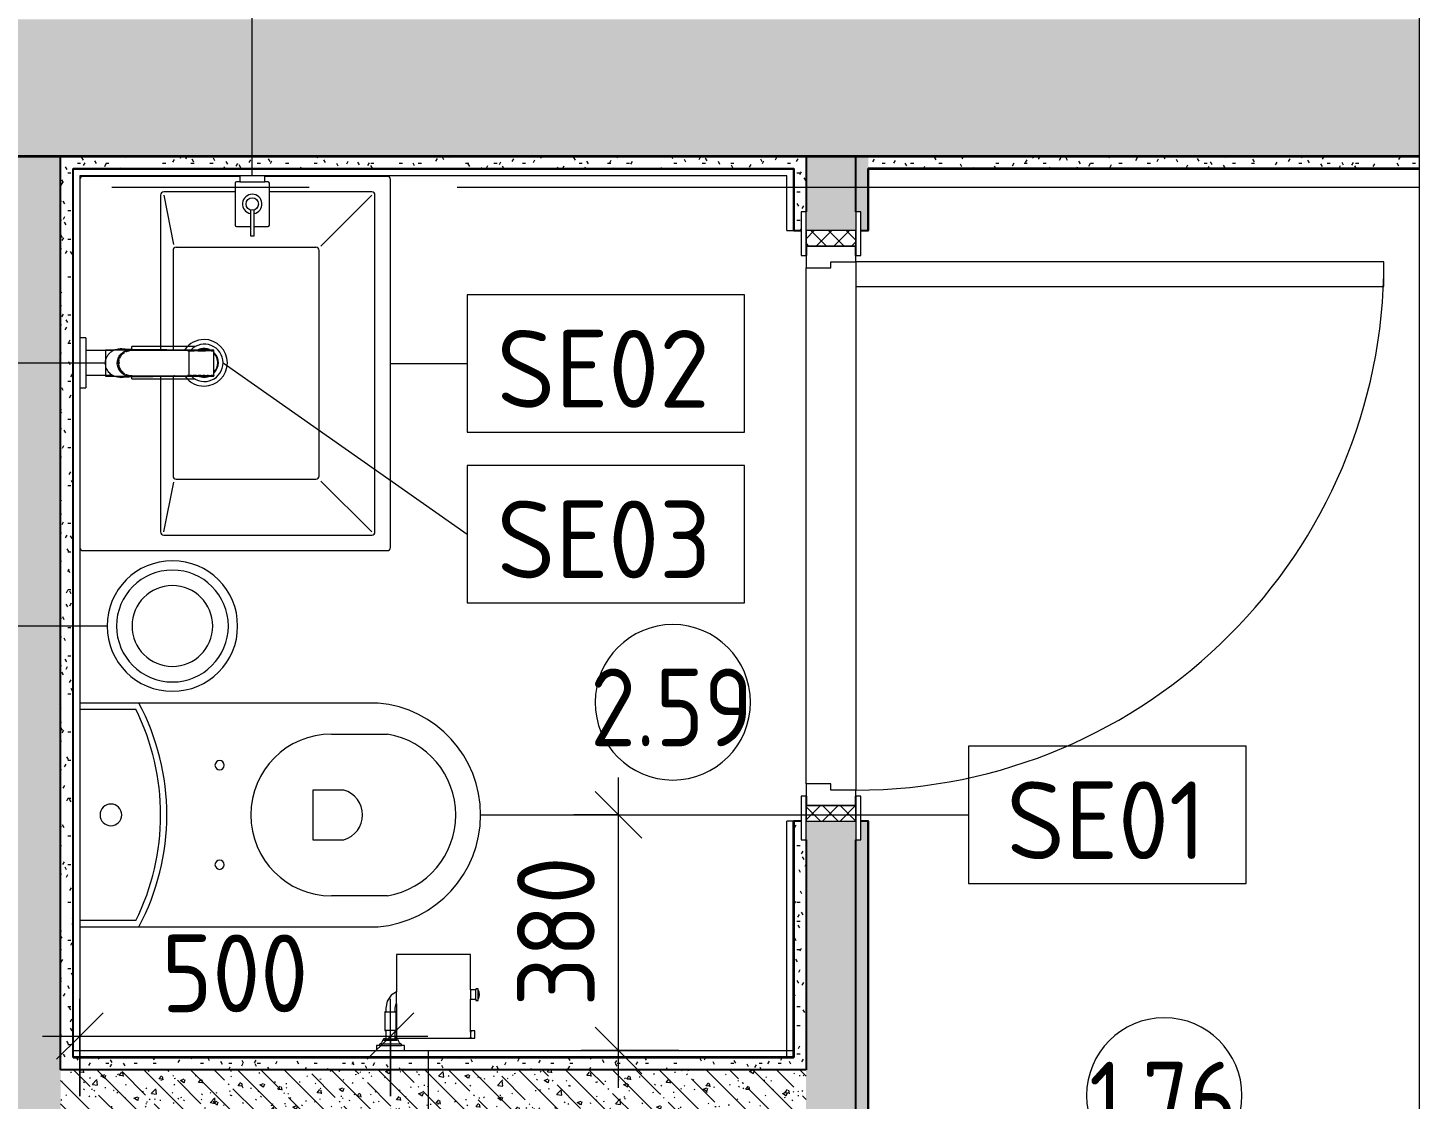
# Model space of a CAD drawing. Header units: millimetres. Extents: x 54725 to 263872, y -8553 to 29614.
# Drawn here: x 89577 to 91817, y 15533 to 17256 of the extents above; entities that cross this region are included whole.
import ezdxf

# ---------------------------------------------------------------- set-up
doc = ezdxf.new("R2010")
doc.units = ezdxf.units.MM
doc.linetypes.add('Осевая', pattern=[1587.5, 317.5, -238.125, 793.75, -238.125])
for name, color, linetype, lineweight, true_color in [('0-1', 7, 'Continuous', 9, 0x4994b4), ('A-DETL-GENF-1', 7, 'Continuous', 9, 0x4994b4), ('A-GENM-2', 7, 'Continuous', 9, 0x4994b4), ('A-WALL-1', 7, 'Continuous', 35, 0x3c3c3c), ('A-WALL-3', 7, 'Continuous', 25, 0x3c3c3c), ('A-WALL-FNSH-2', 7, 'Continuous', 15, 0x3c3c3c), ('P-SANR-FIXT-1', 7, 'Continuous', 15, 0x4994b4)]:
    doc.layers.add(name, color=color, linetype=linetype, lineweight=lineweight, true_color=true_color)
for name, color, linetype, lineweight in [('A-ANNO-DIMS', 7, 'Continuous', 9), ('A-ANNO-DIMS-50', 7, 'Continuous', 9), ('A-AREA-IDEN', 7, 'Continuous', 9), ('A-DETL-GENF', 7, 'Continuous', 9), ('A-DOOR', 7, 'Continuous', 9), ('A-DOOR-1', 7, 'Continuous', 15), ('A-DOOR-FRAM', 7, 'Continuous', 15), ('A-DOOR-FRAM-1', 7, 'Continuous', 9), ('I-WALL', 7, 'Continuous', 9), ('P-SANR-FIXT-IDEN', 7, 'Continuous', 9), ('Оси', 7, 'Continuous', 9), ('Оси-2', 7, 'Осевая', 9)]:
    doc.layers.add(name, color=color, linetype=linetype, lineweight=lineweight)
doc.styles.add('GOST Common', font='GOST_Common.ttf', dxfattribs={"height": 125})
doc.styles.add('GOST Common_1', font='GOST_Common.ttf', dxfattribs={"width": 0.9, "height": 125})
doc.styles.add('ISOCPEUR', font='isocpeur.ttf', dxfattribs={"width": 0.9, "height": 125})
doc.dimstyles.new('ISO-2_5_0_9К_БОЛЬШОЙ', dxfattribs={"dimscale": 304.8, "dimtxt": 124.497647, "dimasz": 0.246063, "dimexe": 0.19685, "dimexo": 0.492126, "dimgap": 0, "dimtad": 1, "dimdec": 0, "dimrnd": 10, "dimzin": 0, "dimdsep": 46, "dimtxsty": 'ISOCPEUR', "dimblk1": 'OBLIQUE', "dimblk2": 'OBLIQUE', "dimsah": 1, "dimcen": 0.09, "dimdle": 0.19685, "dimazin": 0, "dimtfac": 1, "dimtdec": 4, "dimtix": 1, "dimtmove": 0, "dimatfit": 3, "dimfxl": 1, "dimtvp": 1, "dimtolj": 1, "dimtzin": 0, "dimarcsym": 2})
pattern_1 = [(135, (0, 0), (-37.717076, -37.717076), [53.34, -8.89, 1.778, -8.89]), (135, (0, 37.694), (-37.717076, -37.717076), []), (50, (0, 0), (63.763904, -5.57885), [6.667, -73.342]), (355, (0, 0), (-12.334876, 66.869514), [5.334, -58.674]), (100.451, (5.314, -0.465), (51.43036, 61.29098), [5.667, -62.332]), (46.184, (0, 17.78), (94.87722, -14.714836), [10.001, -110.014]), (96.636, (7.91, 16.55), (83.091155, 86.599305), [8.5, -93.497]), (351.184, (0, 17.78), (83.09204, 86.59928), [8.001, -88.011]), (21, (8.89, 13.335), (53.064487, -35.792726), [6.667, -73.342]), (326, (8.89, 13.335), (21.63066, 64.46546), [5.334, -58.674]), (71.451, (13.31, 10.35), (74.69646, 28.672367), [5.667, -62.332]), (37.5, (0, 0), (1.080413, 29.594271), [1.676, -56.286, 1.676, -57.887, -58.896]), (37.5, (0, 0), (1.080413, 29.594271), [-117.526, 1.676, -57.22]), (7.5, (0, 0), (23.386368, 35.063507), [1.676, -32.283, 1.676, -54.953, -22.447]), (7.5, (0, 0), (23.386368, 35.063507), [-90.589, 1.676, -20.771]), (327.5, (-19.825, 0), (47.456567, -2.0054684), [1.676, -20.549, 1.676, -67.666, -92.011]), (327.5, (-19.825, 0), (47.456567, -2.0054684), [-91.567, 1.676, -90.335]), (317.5, (-28.715, 0), (51.844948, 8.89904), [1.676, -27.216, 1.676, -44.374, -65.341]), (317.5, (-28.715, 0), (51.844948, 8.89904), [-74.943, 1.676, -63.665])]
pattern_2 = [(0, (0, 0), (60.96, 15.24), [5.029, -40.691, 5.029, -40.691, -243.84]), (0, (0, 0), (60.96, 15.24), [-91.44, 5.029, -86.411, 5.029, -40.691, -106.68]), (0, (0, 0), (60.96, 15.24), [-228.6, 5.029, -25.451, 5.029, -71.171]), (120, (22.86, 7.62), (-43.6782272, 45.1729086), [5.029, -40.691, 5.029, -40.691, -243.84]), (120, (22.86, 7.62), (-43.6782272, 45.1729086), [-91.44, 5.029, -86.411, 5.029, -40.691, -106.68]), (120, (22.86, 7.62), (-43.6782272, 45.1729086), [-228.6, 5.029, -25.451, 5.029, -71.171]), (240, (30.48, 38.1), (-17.2817728, -60.4129086), [5.029, -40.691, 5.029, -40.691, -243.84]), (240, (30.48, 38.1), (-17.2817728, -60.4129086), [-91.44, 5.029, -86.411, 5.029, -40.691, -106.68]), (240, (30.48, 38.1), (-17.2817728, -60.4129086), [-228.6, 5.029, -25.451, 5.029, -71.171])]

# ---------------------------------------------------------------- blocks, each defined once
blk = doc.blocks.new('110_Дверь_СКБ_1Ст_Внутренняя1 - Д-7_п__950x2100h_Туалет-32207265-Фрагмент 1_10_ Пищеблок')
at = {"layer": 'A-DOOR'}
h = blk.add_hatch(dxfattribs=at)
h.set_pattern_fill('FP_26', color=256, style=0, pattern_type=2)
h.set_pattern_definition([(135, (1826.41, 104.685), (-14.14214, -14.14214), []), (225, (1826.41, 104.685), (14.14214, -14.14214), [])])
h.paths.add_polyline_path([(487.5, 40), (462.5, 40), (462.5, -40), (487.5, -40)])
at = {"layer": 'A-DOOR-FRAM-1'}
h = blk.add_hatch(dxfattribs=at)
h.set_pattern_fill('FP_27', color=256, style=0, pattern_type=2)
h.set_pattern_definition([(45, (-296.384, 104.685), (-14.1421, 14.1421), []), (135, (-296.384, 104.685), (-14.1421, -14.1421), [])])
h.paths.add_polyline_path([(-437.5, 40), (-462.5, 40), (-462.5, -40), (-437.5, -40)])
at = {"layer": 'A-DOOR'}
blk.add_arc((-412.5, 40), 850, 360, 90, dxfattribs=at)
at = {"layer": 'A-DOOR-1'}
for p, q in [((-412.5, 890), (-412.5, 40)), ((-372.5, 890), (-412.5, 890)), ((-372.5, 40), (-372.5, 890)), ((-412.5, 40), (-372.5, 40))]:
    blk.add_line(p, q, dxfattribs=at)
at = {"layer": 'A-DOOR-FRAM'}
for p, q in [((-422.5, 48), (-492.5, 48)), ((-492.5, 48), (-492.5, 40)), ((-422.5, 40), (-422.5, 48)), ((517.5, 48), (447.5, 48)), ((447.5, 48), (447.5, 40)), ((517.5, 40), (517.5, 48)), ((-492.5, 40), (-422.5, 40)), ((-437.5, 40), (-462.5, 40)), ((-462.5, 40), (-462.5, -40)), ((-412.5, 40), (-437.5, 40)), ((-437.5, 40), (-437.5, -40)), ((-437.5, -40), (-437.5, 40)), ((-422.5, 40), (-437.5, 40)), ((-437.5, 40), (-437.5, 39)), ((-437.5, 39), (-422.5, 39)), ((-422.5, 39), (-422.5, 40)), ((-412.5, 0), (-412.5, 40)), ((437.5, 40), (437.5, 0)), ((462.5, 40), (437.5, 40)), ((462.5, 40), (447.5, 40)), ((447.5, 40), (447.5, 39)), ((447.5, 40), (517.5, 40)), ((447.5, 39), (462.5, 39)), ((462.5, -40), (462.5, 40)), ((487.5, 40), (462.5, 40)), ((462.5, 40), (462.5, -40)), ((462.5, 39), (462.5, 40)), ((487.5, -40), (487.5, 40)), ((-402.5, 0), (-412.5, 0)), ((-402.5, -40), (-402.5, 0)), ((437.5, 0), (427.5, 0)), ((427.5, 0), (427.5, -40)), ((-422.5, -40), (-492.5, -40)), ((-492.5, -40), (-492.5, -48)), ((-462.5, -40), (-437.5, -40)), ((-422.5, -39), (-437.5, -39)), ((-437.5, -39), (-437.5, -40)), ((-437.5, -40), (-402.5, -40)), ((-437.5, -40), (-422.5, -40)), ((-422.5, -40), (-422.5, -39)), ((-422.5, -48), (-422.5, -40)), ((427.5, -40), (462.5, -40)), ((462.5, -39), (447.5, -39)), ((447.5, -39), (447.5, -40)), ((447.5, -40), (462.5, -40)), ((517.5, -40), (447.5, -40)), ((447.5, -40), (447.5, -48)), ((462.5, -40), (462.5, -39)), ((462.5, -40), (487.5, -40)), ((517.5, -48), (517.5, -40)), ((-492.5, -48), (-422.5, -48)), ((447.5, -48), (517.5, -48))]:
    blk.add_line(p, q, dxfattribs=at)
blk = doc.blocks.new('WC Seat_2 with Cistern-Wall Based - 640 x 360mm-30721024-Фрагмент 1_10_ Пищеблок')
at = {"layer": 'P-SANR-FIXT-1'}
for p, q in [((-5, 410.5), (-5, 500.5)), ((255, 500.5), (255, 410.5)), ((-55, 485.5), (-55, 100.5)), ((305, 100.5), (305, 485.5)), ((85, 430.5), (85, 380.5)), ((165, 380.5), (165, 430.5)), ((85, 380.5), (165, 380.5)), ((-55, 100.5), (-55, 5.5)), ((-45, 5.5), (-45, 95.6)), ((295, 95.6), (295, 5.5)), ((305, 5.5), (305, 100.5))]:
    blk.add_line(p, q, dxfattribs=at)
for centre, radius, start, end in [((125, 469.8), 180.7, 4.9791, 175.0209), ((125, 478.7), 131.8, 9.5273, 170.4727), ((125, 418.8), 41.7, 16.2602, 163.7398), ((125, 410.5), 130, 180, 360), ((45, 230.5), 7.5, 0, 180), ((45, 230.5), 7.5, 180, 360), ((205, 230.5), 7.5, 0, 180), ((205, 230.5), 7.5, 180, 360), ((125, -237), 382.5, 61.9275, 118.0725), ((125, -247), 382.5, 63.6122, 116.3878), ((125, 55.5), 17.5, 0, 180), ((125, 55.5), 17.5, 180, 360)]:
    blk.add_arc(centre, radius, start, end, dxfattribs=at)
blk = doc.blocks.new('сифон - Для раковины-30615598-Фрагмент 1_10_ Пищеблок')
at = {"layer": 'P-SANR-FIXT-1'}
for p, q in [((116.7, 26), (15, 26)), ((116.7, 26), (116.7, 22.5)), ((200, 40), (191.1, 40)), ((191.1, -40), (191.1, 40)), ((200, 40), (200, -40)), ((127.1, 20), (126.2, 20)), ((191.1, 20), (147.8, 20)), ((116.7, -21.3), (116.7, -26)), ((122.2, -20), (122.9, -20)), ((145.8, -20), (191.1, -20)), ((15, -26), (116.7, -26)), ((191.1, -40), (200, -40))]:
    blk.add_line(p, q, dxfattribs=at)
for radius, start, end in [(30, 46.0777, 180), (30, 180, 316.8879), (22.5, 134.338, 180), (22.5, 180, 224.5753), (21.5, 136.6301, 180), (21.5, 180, 223.4006), (22.5, 100.3246, 111.0164), (21.5, 101.7897, 108), (21.5, 81.6166, 90.6528), (21.5, 72, 75.9978), (22.5, 67.2152, 71.5917), (30, 42.9598, 45), (22.5, 244.2771, 292.5042), (21.5, 247.6878, 288), (21.5, 289.2478, 293.8296), (22.5, 293.3521, 297.2506), (30, 317.2925, 319.7584)]:
    blk.add_arc((0, 0), radius, start, end, dxfattribs=at)
blk = doc.blocks.new('раковина - 400 x 500mm-30615599-Фрагмент 1_10_ Пищеблок')
at = {"layer": 'P-SANR-FIXT-1'}
for p, q in [((-249.5, -5), (-249.5, -495)), ((352.5, -257.5), (352.5, -5)), ((30.8, -130), (-219.5, -130)), ((322.5, -130), (73.2, -130)), ((-224.5, -135), (-224.5, -470)), ((-219.5, -135), (-139.5, -151)), ((-134.5, -155), (-134.5, -380)), ((-126, -150), (-129.5, -150)), ((30.9, -150), (-126, -150)), ((233.5, -150), (73.1, -150)), ((238.5, -155), (238.5, -380)), ((322.5, -135), (242.8, -150.5)), ((327.5, -250), (327.5, -135)), ((327.5, -470), (327.5, -305)), ((352.5, -495), (352.5, -297.5)), ((-219.5, -470), (-137.6, -388.1)), ((-129.5, -385), (233.5, -385)), ((322.5, -470), (240.2, -387.7)), ((-219.5, -475), (322.5, -475)), ((-244.5, -500), (347.5, -500))]:
    blk.add_line(p, q, dxfattribs=at)
for centre, radius, start, end in [((-244.5, -5), 5, 90, 180), ((347.5, -5), 5, 0, 90), ((-219.5, -135), 5, 90, 180), ((322.5, -135), 5, 0, 90), ((-129.5, -155), 5, 90, 180), ((233.5, -155), 5, 0, 90), ((52.6, -199.9), 37.5, 127.1031, 180), ((52.6, -199.9), 37.5, 125.7287, 126.8694), ((52.6, -199.9), 37.5, 55.0834, 56.2324), ((52.6, -199.9), 37.5, 360, 54.8587), ((52.6, -199.9), 37.5, 180, 360), ((52.6, -199.9), 23, 169.5569, 180), ((52.6, -199.9), 23, 180, 190.8411), ((52.6, -199.9), 23, 161.666, 168.2762), ((52.6, -199.9), 23, 18.5024, 24.6431), ((52.6, -199.9), 23, 341.495, 360), ((52.6, -199.9), 23, 360, 17.2217), ((52.6, -199.9), 23, 191.9582, 195.6491), ((52.6, -199.9), 23, 196.0832, 198.7055), ((52.6, -199.9), 23, 225, 315), ((52.6, -199.9), 23, 337.0288, 341.1277), ((-129.5, -380), 5, 180, 270), ((233.5, -380), 5, 270, 360), ((-219.5, -470), 5, 180, 270), ((322.5, -470), 5, 270, 0), ((-244.5, -495), 5, 180, 270), ((347.5, -495), 5, 270, 0)]:
    blk.add_arc(centre, radius, start, end, dxfattribs=at)
blk = doc.blocks.new('смеситель для раковины - Default-30615600-Фрагмент 1_10_ Пищеблок')
at = {"layer": '0-1'}
for p, q in [((19.7, 151.6), (-19.8, 151.6)), ((-20.3, 110), (-20.4, 97.4)), ((19.8, 111.8), (-19.8, 111.8)), ((20.4, 97.4), (20.3, 110)), ((-22.8, 3), (-21.8, 15.6)), ((-18.9, 7.6), (-19.5, 9.3)), ((21.8, 15.6), (22.8, 3))]:
    blk.add_line(p, q, dxfattribs=at)
at = {"layer": '0-1', "flags": 128}
for points in [[(-20.7, 150.6), (-20.7, 150.2), (-20.7, 149.2), (-20.7, 148.3), (-20.7, 146.9), (-20.7, 145.4), (-20.8, 134.7), (-21.1, 63.6), (-21.1, 93.2)], [(19.7, 151.6), (20, 151.6), (20.2, 151.6), (20.5, 151.4), (20.6, 151.2), (20.7, 151.1), (20.8, 150.9), (20.8, 150.6)], [(-21.1, 22.2), (-21.1, 24.2), (-21.1, 63.3), (-21.1, 93.2)], [(21, 17), (21.2, 25.7), (21, 77.4), (21, 111.4)], [(-21.8, 15.6), (-21.6, 25.5), (-21.4, 39.3), (-21.2, 64), (-21.1, 88)], [(-20, 10.8), (-20.8, 13.2), (-20.9, 15.4)], [(12.1, -0.1), (16.4, 3.8), (19.5, 8.8), (21, 14.5), (21, 16)]]:
    blk.add_lwpolyline(points, dxfattribs=at)
at = {"layer": 'P-SANR-FIXT-1'}
for p, q in [((21, 151.6), (-21, 151.6)), ((-21, 151.6), (-21, -23)), ((-19.7, 144), (-19.8, 111.8)), ((19.8, 111.8), (19.7, 144)), ((19.9, 143.1), (19.9, 140.7)), ((19.9, 136.7), (19.9, 133.6)), ((21, -23), (21, 151.6)), ((19.9, 131), (20, 126.2)), ((20, 115.7), (20, 113.5)), ((20, 111.3), (20, 109)), ((-22.9, 0.3), (-22.9, 0.9)), ((22.5, 5), (22.9, 0.9)), ((22.9, 0.9), (22.9, 0.3)), ((-21, -23), (21, -23))]:
    blk.add_line(p, q, dxfattribs=at)
at = {"layer": 'P-SANR-FIXT-1', "flags": 128}
for points in [[(-21.1, 16.9), (-21.1, 42.2), (-21, 67.6), (-20.8, 118.3), (-20.7, 143.7), (-20.7, 149.4), (-20.8, 150.2), (-20.9, 145.3), (-20.9, 138.9), (-21.1, 88.1)], [(-19.9, 125.8), (-19.9, 133.8), (-19.9, 138.3)], [(21.1, 88.1), (20.9, 138.9), (20.9, 145.3), (20.8, 150.2), (20.7, 149.4), (20.7, 143.7), (20.8, 118.3), (21, 67.6), (21.1, 42.2), (21.1, 16.9)], [(-20, 109.4), (-20, 111), (-20, 119.8)], [(20, 123.6), (20, 119.9), (20, 117.9)], [(-15.9, 4.1), (-13.1, 1.6), (-12.5, 1.2)], [(12.5, 1.2), (13.1, 1.6), (15.9, 4.1)], [(22.9, 0.9), (22.7, 3.2), (22.5, 5.6), (22.3, 7.9), (22.1, 10.8), (21.8, 15.2)], [(-9.8, -0.4), (-6.1, -1.8), (-5.1, -2)], [(-2.7, -2.4), (-2.1, -2.5), (2.1, -2.5), (2.7, -2.4)], [(0.6, -3.9), (0.3, -3.9), (0.1, -3.9), (-0.1, -3.9), (-0.3, -3.9), (-0.6, -3.9)], [(5.1, -2), (6.1, -1.8), (9.8, -0.4)]]:
    blk.add_lwpolyline(points, dxfattribs=at)
at = {"layer": 'P-SANR-FIXT-1'}
for centre, major_axis, ratio, start_param, end_param in [((-19.8, 109.7), (-0.5, 0.002), 0.095846, 0.794229, 1.571164), ((19.8, 109.7), (0.5, 0.002), 0.095848, 4.711795, 5.488843), ((0, 17.2), (20.8, 0), 0.98634, 3.038054, 3.090126), ((0, 17.2), (20.8, 0), 0.98634, 3.29536, 3.344729), ((0, 17.2), (20.8, 0), 0.98634, 3.361121, 3.441377), ((0, 17.2), (20.8, 0), 0.98634, 5.983401, 6.129418), ((0, 17.2), (20.8, 0), 0.98634, 0.051466, 0.103539), ((0, 17.2), (20.8, 0), 0.98634, 4.268583, 4.510817), ((0, 17.2), (18.5, 0), 0.986286, 4.671144, 4.753634), ((0, 17.2), (20.8, 0), 0.98634, 4.913948, 5.156189)]:
    blk.add_ellipse(centre, major_axis=major_axis, ratio=ratio, start_param=start_param, end_param=end_param, dxfattribs=at)
for points, knots in [([(-19.9, 147.4), (-19.9, 148), (-19.8, 149.3), (-19.8, 150.7), (-19.8, 151.5), (-19.8, 151.6), (-19.8, 151.6)], [0.1, 0.1, 0.1, 0.1, 0.2, 0.3, 0.4, 0.4725859, 0.4725859, 0.4725859, 0.4725859]), ([(-19.8, 151.6), (-19.7, 151.6), (-19.7, 151.6), (-19.7, 151.2), (-19.7, 150), (-19.7, 148.3), (-19.7, 146.2), (-19.7, 144.8), (-19.7, 144)], [0.4728347, 0.4728347, 0.4728347, 0.4728347, 0.5, 0.6, 0.7, 0.8, 0.9, 1, 1, 1, 1]), ([(19.7, 144), (19.7, 144.8), (19.7, 146.2), (19.7, 148.3), (19.7, 150), (19.7, 151.2), (19.7, 151.6), (19.7, 151.6), (19.7, 151.6)], [0, 0, 0, 0, 0.1, 0.2, 0.3, 0.4, 0.5, 0.5274121, 0.5274121, 0.5274121, 0.5274121]), ([(19.7, 151.6), (19.8, 151.6), (19.8, 151.5), (19.8, 150.7), (19.8, 149.3), (19.9, 148), (19.9, 147.4)], [0.5275209, 0.5275209, 0.5275209, 0.5275209, 0.6, 0.7, 0.8, 0.9, 0.9, 0.9, 0.9]), ([(-20.4, 97.4), (-20.4, 91.1), (-20.5, 81.8), (-20.6, 69.7), (-20.6, 60), (-20.7, 52.6), (-20.8, 47.4), (-20.8, 45.2), (-20.8, 43.5), (-20.9, 41.8), (-20.9, 39.8), (-20.9, 37.7), (-20.9, 36.2), (-20.9, 35.4), (-21, 34.1), (-21, 32.6), (-21, 31), (-21, 29.7), (-21, 28.6), (-21, 27.7), (-21, 26.8), (-21.1, 25.6), (-21.1, 22.9), (-21.1, 20.4), (-21.1, 18.4)], [0, 0, 0, 0, 0.222222, 0.333333, 0.444444, 0.583333, 0.618056, 0.652778, 0.670139, 0.6875, 0.722222, 0.756944, 0.774306, 0.782986, 0.791667, 0.826389, 0.84375, 0.861111, 0.878472, 0.887153, 0.895833, 0.913194, 0.930556, 1, 1, 1, 1]), ([(-19.8, 111.8), (-19.8, 111.8), (-19.8, 111.7), (-19.8, 110.9), (-19.8, 110.1), (-19.8, 109.7)], [0.4695548, 0.4695548, 0.4695548, 0.4695548, 0.6, 0.8, 1, 1, 1, 1]), ([(19.8, 109.7), (19.8, 110.1), (19.8, 110.9), (19.8, 111.7), (19.8, 111.8), (19.8, 111.8)], [0, 0, 0, 0, 0.2, 0.4, 0.5304748, 0.5304748, 0.5304748, 0.5304748]), ([(21.1, 18.4), (21.1, 19.2), (21.1, 20.8), (21.1, 23.1), (21.1, 25), (21.1, 26.5), (21, 27.6), (21, 28.6), (21, 30), (21, 31.7), (21, 33.4), (21, 34.6), (20.9, 35.2), (20.9, 35.7), (20.9, 36.3), (20.9, 36.9), (20.9, 38.1), (20.9, 39.8), (20.9, 41.4), (20.8, 42.8), (20.8, 44.1), (20.8, 45.8), (20.8, 48.6), (20.7, 53.5), (20.6, 60.7), (20.6, 68.9), (20.5, 76.5), (20.5, 85.7), (20.4, 92.7), (20.4, 97.4)], [0, 0, 0, 0, 0.027778, 0.055556, 0.083333, 0.097222, 0.111111, 0.125, 0.138889, 0.166667, 0.194444, 0.208333, 0.215278, 0.222222, 0.229167, 0.236111, 0.25, 0.277778, 0.305556, 0.319444, 0.333333, 0.361111, 0.388889, 0.444444, 0.555556, 0.666667, 0.75, 0.833333, 1, 1, 1, 1]), ([(-21.1, 88.1), (-21.1, 85.7), (-21.1, 82.2), (-21.1, 77.5), (-21.2, 73.9), (-21.2, 70.4), (-21.2, 66.8), (-21.2, 63.9), (-21.2, 61.5), (-21.2, 59.8), (-21.2, 58), (-21.2, 55.7), (-21.3, 52.8), (-21.3, 49.3), (-21.3, 46), (-21.3, 42.6), (-21.4, 39.4), (-21.4, 36.2), (-21.5, 32.2), (-21.5, 27.5), (-21.7, 20.9), (-21.8, 17.2), (-21.8, 15.2)], [0, 0, 0, 0, 0.083333, 0.125, 0.166667, 0.208333, 0.25, 0.291667, 0.3125, 0.333333, 0.354167, 0.375, 0.416667, 0.458333, 0.5, 0.541667, 0.583333, 0.625, 0.666667, 0.75, 0.833333, 1, 1, 1, 1]), ([(20.4, 88.2), (20.4, 88.1), (20.5, 88), (20.6, 87.8), (20.7, 87.5), (20.7, 87.4), (20.7, 87.3)], [0.19375, 0.19375, 0.19375, 0.19375, 0.25, 0.3, 0.35, 0.4, 0.4, 0.4, 0.4]), ([(21.8, 15.2), (21.8, 16.4), (21.7, 19.4), (21.6, 24.2), (21.5, 28.2), (21.5, 30.6), (21.5, 32.4), (21.4, 34.1), (21.4, 35.8), (21.4, 37.3), (21.4, 38.7), (21.4, 39.8), (21.4, 41), (21.3, 42.6), (21.3, 44.7), (21.3, 47.5), (21.3, 50.9), (21.2, 55.1), (21.2, 60), (21.2, 65.1), (21.2, 69.9), (21.2, 74.5), (21.1, 80.6), (21.1, 85.1), (21.1, 88.1)], [0, 0, 0, 0, 0.142857, 0.285714, 0.357143, 0.392857, 0.428571, 0.464286, 0.5, 0.535714, 0.553571, 0.571429, 0.589286, 0.607143, 0.642857, 0.678571, 0.714286, 0.75, 0.785714, 0.821429, 0.857143, 0.892857, 0.928571, 1, 1, 1, 1]), ([(-21.8, 15.2), (-21.9, 13.9), (-22, 12.1), (-22.1, 10.1), (-22.2, 8.7), (-22.3, 7.5), (-22.4, 6.6), (-22.5, 5.7), (-22.6, 4.8), (-22.7, 3.8), (-22.8, 2.5), (-22.9, 1.5), (-22.9, 0.9)], [0, 0, 0, 0, 0.166667, 0.25, 0.333333, 0.416667, 0.5, 0.583333, 0.666667, 0.75, 0.833333, 1, 1, 1, 1]), ([(22.9, 0.3), (22.9, -2.5), (22.3, -6.4), (20, -11.4), (17.7, -14.7), (14.9, -17.6), (11.6, -20), (7.9, -21.7), (4.5, -22.6), (1.5, -23), (-1.9, -23), (-6, -22.4), (-10, -20.8), (-12.8, -19.1), (-14.8, -17.5), (-16.7, -15.8), (-18.8, -13.3), (-21.9, -8.1), (-22.9, -3.2), (-22.9, 0.3)], [0, 0, 0, 0, 0.111111, 0.166667, 0.222222, 0.277778, 0.333333, 0.388889, 0.444444, 0.479167, 0.513889, 0.583333, 0.652778, 0.6875, 0.722222, 0.756944, 0.791667, 0.861111, 1, 1, 1, 1]), ([(-16.4, 3.7), (-16.6, 4.1), (-17.6, 5.3), (-18.7, 7.1), (-19.6, 9), (-20.1, 10.6), (-20.6, 12.1), (-21, 14.3), (-21.1, 15.9), (-21.1, 16.9)], [0.5566569, 0.5566569, 0.5566569, 0.5566569, 0.6, 0.7, 0.75, 0.8, 0.85, 0.9, 1, 1, 1, 1]), ([(-21.1, 16.4), (-21.1, 14.3), (-20.4, 11.1), (-18.7, 7.6), (-17.5, 5.8), (-16.4, 4.5), (-15.2, 3.2), (-13.9, 2.1), (-12.5, 1), (-10.9, 0.1), (-9.2, -0.7), (-6.9, -1.7), (-3.8, -2.5), (0, -2.8), (3.8, -2.5), (6.9, -1.7), (9, -0.9), (10.1, -0.3), (10.9, 0.1), (11.7, 0.5), (12.7, 1.2), (13.9, 2), (15, 3), (15.8, 3.8), (16.4, 4.5), (17, 5.2), (17.7, 6.2), (18.6, 7.6), (19.3, 9), (19.7, 9.9), (19.9, 10.5), (20, 10.9), (20.2, 11.2), (20.3, 11.7), (20.6, 12.6), (20.8, 13.8), (21, 15.1), (21.1, 16), (21.1, 16.4)], [0, 0, 0, 0, 0.111111, 0.166667, 0.194444, 0.222222, 0.25, 0.277778, 0.305556, 0.333333, 0.361111, 0.388889, 0.444444, 0.5, 0.555556, 0.611111, 0.638889, 0.652778, 0.666667, 0.680556, 0.694444, 0.722222, 0.75, 0.763889, 0.777778, 0.791667, 0.805556, 0.833333, 0.861111, 0.875, 0.881944, 0.888889, 0.895833, 0.902778, 0.916667, 0.944444, 0.972222, 1, 1, 1, 1]), ([(-20.8, 14.6), (-20.7, 14.1), (-20.6, 12.9), (-20.2, 11.6), (-20, 10.9)], [0, 0, 0, 0, 0.4, 1, 1, 1, 1]), ([(-19.3, 9.3), (-19.1, 8.7), (-18.5, 7.4), (-17.6, 6.2), (-17.1, 5.5)], [0.2222222, 0.2222222, 0.2222222, 0.2222222, 0.4444444, 0.7777778, 0.7777778, 0.7777778, 0.7777778]), ([(-13.9, 4), (-14.7, 4.7), (-15.8, 6), (-16.9, 7.4), (-17.2, 8)], [-0.26859689, -0.26859689, -0.26859689, -0.26859689, -0.22222222, -0.18982564, -0.18982564, -0.18982564, -0.18982564]), ([(-10, -1.5), (-10.9, -1), (-12.8, 0.2), (-14.5, 1.7), (-15.3, 2.6), (-15.4, 2.7)], [0.3, 0.3, 0.3, 0.3, 0.4, 0.5, 0.5124698, 0.5124698, 0.5124698, 0.5124698]), ([(-7.8, 0), (-8.7, 0.4), (-10.3, 1.2), (-11.7, 2.2), (-12.3, 2.7)], [-0.37982072, -0.37982072, -0.37982072, -0.37982072, -0.33333333, -0.30027801, -0.30027801, -0.30027801, -0.30027801]), ([(10.5, 1.4), (8.4, 0.2), (3.8, -1.6), (-2, -1.6), (-5.1, -0.9), (-5.8, -0.7)], [-0.6666667, -0.6666667, -0.6666667, -0.6666667, -0.5555556, -0.4444444, -0.4109505, -0.4109505, -0.4109505, -0.4109505]), ([(20.9, 14), (20.9, 13.9), (20.7, 12.8), (20.2, 10.6), (19, 7.6), (16.7, 3.9), (12.9, 0), (8, -2.6), (4.7, -3.4), (3.5, -3.6)], [0.0919533, 0.0919533, 0.0919533, 0.0919533, 0.1, 0.2, 0.3, 0.4, 0.6, 0.8, 0.9091362, 0.9091362, 0.9091362, 0.9091362]), ([(17.3, 8), (16.9, 7.4), (15, 4.8), (12.6, 2.7), (10.5, 1.4)], [-0.8101744, -0.8101744, -0.8101744, -0.8101744, -0.7777778, -0.6666667, -0.6666667, -0.6666667, -0.6666667]), ([(17.1, 5.5), (17.5, 6), (18.6, 7.6), (19.5, 9.4), (19.9, 10.7)], [0.2222222, 0.2222222, 0.2222222, 0.2222222, 0.4444444, 0.9768048, 0.9768048, 0.9768048, 0.9768048]), ([(20.7, 19.9), (20.7, 17.5), (20.1, 14), (18.8, 10.8), (18.3, 9.9)], [-1, -1, -1, -1, -0.8888889, -0.8424724, -0.8424724, -0.8424724, -0.8424724]), ([(20.2, 11.7), (20.3, 12), (20.6, 12.9), (20.7, 13.9), (20.8, 14.6)], [0.2222222, 0.2222222, 0.2222222, 0.2222222, 0.4444444, 1, 1, 1, 1]), ([(-0.6, -3.9), (-1.6, -3.9), (-3.8, -3.7), (-6.8, -2.9), (-8.7, -2.1), (-9.5, -1.7)], [0, 0, 0, 0, 0.1, 0.2, 0.2837623, 0.2837623, 0.2837623, 0.2837623]), ([(-0.6, -3.9), (-0.6, -3.9), (-0.6, -3.7), (-0.6, -3.5), (-0.6, -3.3), (-0.6, -3.2)], [0, 0, 0, 0, 0.3636364, 0.5454545, 0.7272727, 0.7272727, 0.7272727, 0.7272727]), ([(0.6, -3.9), (0.6, -3.9), (0.6, -3.7), (0.6, -3.5), (0.6, -3.3), (0.6, -3.2)], [0, 0, 0, 0, 0.3636364, 0.5454545, 0.7272727, 0.7272727, 0.7272727, 0.7272727])]:
    blk.add_open_spline(points, degree=3, knots=knots, dxfattribs=at)
for points in [[(-19.8, 111.8), (-19.8, 111.8), (-19.8, 111.8), (-19.8, 111.8)], [(-19.8, 110), (-19.8, 110.3), (-19.8, 110.6), (-19.8, 110.9)], [(19.8, 111.8), (19.8, 111.8), (19.8, 111.8), (19.8, 111.8)], [(19.8, 110.9), (19.8, 110.6), (19.8, 110.3), (19.8, 110)], [(-20.5, 88.2), (-20.6, 88.2), (-20.7, 88.2), (-20.8, 88.2)], [(-22.9, 0.9), (-22.9, 2.2), (-22.8, 3.6), (-22.6, 4.9)], [(-19.5, 12.7), (-20.3, 15), (-20.7, 17.5), (-20.7, 19.9)], [(-18.3, 9.9), (-18.8, 10.8), (-19.2, 11.7), (-19.5, 12.7)], [(2.5, -3.8), (1.8, -3.9), (1.2, -3.9), (0.6, -3.9)]]:
    blk.add_open_spline(points, degree=3, dxfattribs=at)
blk = doc.blocks.new('мусорная корзина - Round_ Metal-30590745-Фрагмент 1_10_ Пищеблок')
at = {"layer": 'P-SANR-FIXT-1'}
for radius, start, end in [(105, 0, 180), (90, 360, 180), (65, 0, 180), (105, 180, 360), (90, 180, 360), (65, 180, 360)]:
    blk.add_arc((0, 0), radius, start, end, dxfattribs=at)
blk = doc.blocks.new('TOY_Диспансер мыло - Дозатор Elegance new 11654 019001 хром-30721027-Фрагмент 1_10_ Пищеблок')
at = {"layer": 'A-GENM-2'}
for p, q in [((127.9, 101.6), (122.2, 101.6)), ((122.2, 101.6), (122.2, 86.7)), ((127.9, 86.7), (127.9, 101.6)), ((97.5, 84.7), (97.5, 17)), ((122.2, 86.7), (99.5, 86.7)), ((122.2, 86.7), (102.9, 86.7)), ((122.2, 87.7), (122.2, 60.3)), ((127.9, 60.3), (127.9, 87.7)), ((146.9, 86.7), (127.9, 86.7)), ((150.5, 86.7), (127.9, 86.7)), ((152.5, 17), (152.5, 84.7)), ((99.5, 15), (105, 15)), ((145, 15), (105, 15)), ((105, 15), (105, 5.5)), ((145, 5.5), (145, 15)), ((145, 15), (150.5, 15))]:
    blk.add_line(p, q, dxfattribs=at)
blk.add_circle((125, 50.7), 10, dxfattribs=at)
for centre, radius, start, end in [((99.5, 84.7), 2, 90, 180), ((150.5, 84.7), 2, 360, 90), ((125, 50.7), 15.7, 100.4353, 79.365), ((99.5, 17), 2, 180, 270), ((150.5, 17), 2, 270, 360)]:
    blk.add_arc(centre, radius, start, end, dxfattribs=at)
blk = doc.blocks.new('Sanitary_Toilet-Accessories_Gessi_Wall-mounted-paper-roll-holder-65449 - Chrome-30916167-Фрагмент 1_10_ Пищеблок')
at = {"layer": 'A-DETL-GENF-1'}
for p, q in [((90172.1, 15765.8), (90170.5, 15765.7)), ((90288.2, 15765.8), (90172.1, 15765.8)), ((90289.5, 15765.7), (90288.2, 15765.8)), ((90170.5, 15765.7), (90170.5, 15705.6)), ((90289.5, 15708.6), (90289.5, 15765.7)), ((90162.1, 15700), (90155.7, 15690.4)), ((90170.5, 15705.6), (90162.1, 15700)), ((90170.5, 15686), (90170.5, 15705.6)), ((90289.5, 15708.6), (90289.5, 15693.6)), ((90298.5, 15708.6), (90289.5, 15708.6)), ((90298.5, 15710.6), (90298.5, 15708.6)), ((90302, 15710.6), (90298.5, 15710.6)), ((90298.5, 15693.6), (90298.5, 15708.6)), ((90302, 15708.6), (90302, 15710.6)), ((90302, 15693.6), (90302, 15708.6)), ((90303.9, 15705.1), (90302, 15708.6)), ((90304.5, 15701.1), (90303.9, 15705.1)), ((90303.9, 15697.1), (90304.5, 15701.1)), ((90155.7, 15690.4), (90153.5, 15679.1)), ((90153.5, 15679.1), (90153.5, 15673.6)), ((90168.5, 15679.1), (90169.6, 15684.7)), ((90168.5, 15673.6), (90168.5, 15679.1)), ((90169.6, 15684.7), (90170.5, 15686)), ((90170.5, 15686), (90170.5, 15640.9)), ((90289.5, 15693.6), (90298.5, 15693.6)), ((90289.5, 15640.9), (90289.5, 15693.6)), ((90298.5, 15693.6), (90298.5, 15691.6)), ((90298.5, 15691.6), (90302, 15691.6)), ((90302, 15693.6), (90303.9, 15697.1)), ((90302, 15691.6), (90302, 15693.6)), ((90152, 15673.6), (90152, 15643.6)), ((90153.5, 15673.6), (90152, 15673.6)), ((90153.5, 15673.6), (90168.5, 15673.6)), ((90170, 15673.6), (90168.5, 15673.6)), ((90170, 15643.6), (90170, 15673.6)), ((90152, 15643.6), (90153.5, 15643.6)), ((90168.5, 15643.6), (90153.5, 15643.6)), ((90153.5, 15643.6), (90153.5, 15630.1)), ((90168.5, 15643.6), (90170, 15643.6)), ((90168.5, 15640.9), (90168.5, 15643.6)), ((90168.5, 15632.9), (90168.5, 15640.9)), ((90170.5, 15640.9), (90168.5, 15640.9)), ((90168.5, 15632.9), (90170.5, 15632.9)), ((90168.5, 15630.1), (90168.5, 15632.9)), ((90170.5, 15640.9), (90170.5, 15632.9)), ((90170.5, 15632.9), (90170.5, 15630.9)), ((90289.5, 15640.9), (90289.5, 15632.9)), ((90290.5, 15640.9), (90289.5, 15640.9)), ((90289.5, 15632.9), (90290.5, 15632.9)), ((90289.5, 15630.9), (90289.5, 15632.9)), ((90290.5, 15642.9), (90290.5, 15640.9)), ((90297, 15642.9), (90290.5, 15642.9)), ((90290.5, 15632.9), (90290.5, 15640.9)), ((90290.5, 15632.9), (90290.5, 15630.9)), ((90297, 15630.9), (90297, 15642.9)), ((90138.5, 15619.1), (90138.5, 15611.1)), ((90143.5, 15619.1), (90138.5, 15619.1)), ((90145.2, 15622.3), (90143.5, 15621.6)), ((90178.5, 15621.6), (90143.5, 15621.6)), ((90143.5, 15621.6), (90143.5, 15619.1)), ((90143.5, 15619.1), (90178.5, 15619.1)), ((90146.7, 15623.7), (90145.2, 15622.3)), ((90147.7, 15625.6), (90146.7, 15623.7)), ((90148, 15627.6), (90147.7, 15625.6)), ((90150, 15627.6), (90148, 15627.6)), ((90150, 15630.1), (90150, 15627.6)), ((90153.5, 15630.1), (90150, 15630.1)), ((90150, 15627.6), (90172, 15627.6)), ((90152, 15630.1), (90170.5, 15630.1)), ((90172, 15630.1), (90168.5, 15630.1)), ((90170.5, 15630.9), (90289.5, 15630.9)), ((90172, 15627.6), (90172, 15630.1)), ((90174, 15627.6), (90172, 15627.6)), ((90174.3, 15625.6), (90174, 15627.6)), ((90175.3, 15623.7), (90174.3, 15625.6)), ((90176.8, 15622.3), (90175.3, 15623.7)), ((90178.5, 15621.6), (90176.8, 15622.3)), ((90178.5, 15619.1), (90178.5, 15621.6)), ((90183.5, 15619.1), (90178.5, 15619.1)), ((90183.5, 15611.1), (90183.5, 15619.1)), ((90290.5, 15630.9), (90297, 15630.9))]:
    blk.add_line(p, q, dxfattribs=at)
blk = doc.blocks.new('DET_L_Линия разрыва - М100-30705150-Фрагмент 1_10_ Пищеблок')
at = {"layer": 'A-DETL-GENF'}
blk.add_line((7100, 0), (400, 0), dxfattribs=at)
blk = doc.blocks.new('Марка_Помещения - Номер-25198446-Фрагмент 1_10_ Пищеблок')
at = {"layer": 'A-AREA-IDEN'}
for start, end in [(360, 180), (180, 360)]:
    blk.add_arc((0, 0), 2.5, start, end, dxfattribs=at)
blk = doc.blocks.new('DIMBLOCK18-Фрагмент 1_10_ Пищеблок')
at = {"layer": 'A-ANNO-DIMS-50'}
for p, q in [((90528.1, 15551.1), (90528.1, 16050.1)), ((90456.1, 15990.1), (90588.1, 15990.1)), ((90528.1, 15990.1), (90456.1, 15990.1)), ((90625.1, 15611.1), (90468.1, 15611.1)), ((90528.1, 15611.1), (90625.1, 15611.1))]:
    blk.add_line(p, q, dxfattribs=at)
at = {"layer": 'A-ANNO-DIMS-50', "lineweight": 20}
for p, q in [((90528.1, 15990.1), (90490.6, 16027.6)), ((90528.1, 15990.1), (90565.6, 15952.6)), ((90528.1, 15611.1), (90490.6, 15648.6)), ((90528.1, 15611.1), (90565.6, 15573.6))]:
    blk.add_line(p, q, dxfattribs=at)
at = {"layer": 'A-ANNO-DIMS-50', "color": 0, "insert": (90364.8, 15682.1), "char_height": 125, "width": 284.429, "attachment_point": 1, "rotation": 90, "line_spacing_factor": 1.149209, "style": 'ISOCPEUR'}
blk.add_mtext('380', dxfattribs=at)
blk = doc.blocks.new('_Oblique')
at = {"color": 0, "linetype": 'ByBlock', "lineweight": -2}
blk.add_line((-0.5, -0.5), (0.5, 0.5), dxfattribs=at)
blk = doc.blocks.new('М_сантехническая_рамка1 - В рамке-30590747-Фрагмент 1_10_ Пищеблок')
at = {"layer": 'P-SANR-FIXT-IDEN'}
for p, q in [((4.293, 2.24), (-4.639, 2.24)), ((-4.639, 2.24), (-4.639, -2.178)), ((4.293, -2.178), (4.293, 2.24)), ((-4.639, -2.178), (4.293, -2.178))]:
    blk.add_line(p, q, dxfattribs=at)
blk = doc.blocks.new('DIMBLOCK33-Фрагмент 1_10_ Пищеблок')
at = {"layer": 'A-ANNO-DIMS-50'}
for p, q in [((89661, 15537.5), (89661, 15694.5)), ((90161, 15537.5), (90161, 15694.5)), ((89601, 15634.5), (90221, 15634.5)), ((89661, 15634.5), (89661, 15537.5)), ((90161, 15634.5), (90161, 15537.5))]:
    blk.add_line(p, q, dxfattribs=at)
at = {"layer": 'A-ANNO-DIMS-50', "lineweight": 20}
for p, q in [((89661, 15634.5), (89698.5, 15672)), ((90161, 15634.5), (90198.5, 15672)), ((89661, 15634.5), (89623.5, 15597)), ((90161, 15634.5), (90123.5, 15597))]:
    blk.add_line(p, q, dxfattribs=at)
at = {"layer": 'A-ANNO-DIMS-50', "color": 0, "insert": (89792.5, 15797.8), "char_height": 125, "width": 284.429, "attachment_point": 1, "line_spacing_factor": 1.149209, "style": 'ISOCPEUR'}
blk.add_mtext('500', dxfattribs=at)

msp = doc.modelspace()

# ---------------------------------------------------------------- hatches: boundary and pattern name
at = {"layer": 'I-WALL'}
h = msp.add_hatch(dxfattribs=at)
h.set_pattern_fill('FP_1', color=256, style=0, pattern_type=2)
h.set_pattern_definition([(45, (0, 0), (-28.51196, 28.51196), []), (45, (28.51, 0), (-28.51196, 28.51196), [50.403, -10.081, 1.676, -8.404])])
h.paths.add_polyline_path([(91816.7, 17050), (91816.7, 17270), (86490, 17270), (86490, 17050), (90910, 17050)])
h = msp.add_hatch(dxfattribs=at)
h.set_pattern_fill('FP_3', color=256, style=0, pattern_type=2)
h.set_pattern_definition(pattern_1)
h.paths.add_polyline_path([(89550, 13620), (89630, 13620), (89630, 17050), (89550, 17050), (89550, 13747.2)])
h = msp.add_hatch(dxfattribs=at)
h.set_pattern_fill('FP_35', color=256, style=0, pattern_type=2)
h.set_pattern_definition(pattern_2)
h.paths.add_polyline_path([(89650, 15600.1), (89650, 17050), (89630, 17050), (89630, 15600.1)])
h = msp.add_hatch(dxfattribs=at)
h.set_pattern_fill('FP_35', color=256, style=0, pattern_type=2)
h.set_pattern_definition(pattern_2)
h.paths.add_polyline_path([(90830, 17030), (90830, 17050), (89650, 17050), (89650, 17030), (90810, 17030)])
h = msp.add_hatch(dxfattribs=at)
h.set_pattern_fill('FP_3', color=256, style=0, pattern_type=2)
h.set_pattern_definition(pattern_1)
h.paths.add_polyline_path([(90830, 13620), (90910, 13620), (90910, 14510.1), (90830, 14510.1), (90830, 13986.4)])
h.paths.add_polyline_path([(90910, 15460.1), (90910, 15980.1), (90830, 15980.1), (90830, 15460.1)])
h.paths.add_polyline_path([(90910, 16930.1), (90910, 17050), (90830, 17050), (90830, 16930.1)])
h = msp.add_hatch(dxfattribs=at)
h.set_pattern_fill('FP_35', color=256, style=0, pattern_type=2)
h.set_pattern_definition(pattern_2)
h.paths.add_polyline_path([(90910, 13640), (90930, 13640), (90930, 14510.1), (90918, 14510.1), (90918, 14480.1), (90910, 14480.1), (90910, 13986.4)])
h.paths.add_polyline_path([(90918, 15460.1), (90930, 15460.1), (90930, 15980.1), (90918, 15980.1), (90918, 15950.1), (90910, 15950.1), (90910, 15490.1), (90918, 15490.1)])
h.paths.add_polyline_path([(90930, 16930.1), (90930, 17050), (90910, 17050), (90910, 16960.1), (90918, 16960.1), (90918, 16930.1)])
h = msp.add_hatch(dxfattribs=at)
h.set_pattern_fill('FP_35', color=256, style=0, pattern_type=2)
h.set_pattern_definition(pattern_2)
h.paths.add_polyline_path([(90930, 17030), (91816.7, 17030), (91816.7, 17050), (90930, 17050)])
h = msp.add_hatch(dxfattribs=at)
h.set_pattern_fill('FP_35', color=256, style=0, pattern_type=2)
h.set_pattern_definition(pattern_2)
h.paths.add_polyline_path([(90810, 15580.1), (90830, 15580.1), (90830, 15950.1), (90822, 15950.1), (90822, 15980.1), (90810, 15980.1), (90810, 15600.1)])
h.paths.add_polyline_path([(90822, 16930.1), (90822, 16960.1), (90830, 16960.1), (90830, 17030), (90810, 17030), (90810, 16930.1)])
h = msp.add_hatch(dxfattribs=at)
h.set_pattern_fill('FP_35', color=256, style=0, pattern_type=2)
h.set_pattern_definition(pattern_2)
h.paths.add_polyline_path([(90810, 15580.1), (90810, 15600.1), (89630, 15600.1), (89630, 15580.1), (90624.4, 15580.1)])
h = msp.add_hatch(dxfattribs=at)
h.set_pattern_fill('FP_3', color=256, style=0, pattern_type=2)
h.set_pattern_definition(pattern_1)
h.paths.add_polyline_path([(90830, 15500.1), (90830, 15580.1), (89630, 15580.1), (89630, 15500.1), (90624.4, 15500.1)])

# ---------------------------------------------------------------- linework, layer by layer
at = {"layer": 'A-WALL-1'}
for p, q in [((86490, 17050), (90910, 17050)), ((90910, 17050), (91816.7, 17050))]:
    msp.add_line(p, q, dxfattribs=at)
at = {"layer": 'A-WALL-3'}
for p, q in [((89630, 15580.1), (89630, 17050)), ((90830, 17050), (90830, 16960.1)), ((90910, 16960.1), (90910, 17050)), ((89650, 15600.1), (89650, 17030)), ((89650, 17030), (90810, 17030)), ((90810, 17030), (90810, 16930.1)), ((90930, 16930.1), (90930, 17030)), ((91816.7, 17030), (90930, 17030)), ((90810, 16930.1), (90822, 16930.1)), ((90918, 16930.1), (90930, 16930.1)), ((90822, 15980.1), (90810, 15980.1)), ((90810, 15980.1), (90810, 15600.1)), ((90930, 15980.1), (90918, 15980.1)), ((90930, 15460.1), (90930, 15980.1)), ((90830, 15950.1), (90830, 15580.1)), ((90910, 15490.1), (90910, 15950.1)), ((89650, 15600.1), (90810, 15600.1)), ((90830, 15580.1), (89630, 15580.1))]:
    msp.add_line(p, q, dxfattribs=at)
at = {"layer": 'A-WALL-FNSH-2'}
for p, q in [((89651, 15601.1), (89651, 17029)), ((89651, 17029), (90809, 17029)), ((90809, 17029), (90809, 16930.1)), ((90931, 16930.1), (90931, 17029)), ((90931, 17029), (91816.7, 17029)), ((90809, 16930.1), (90810, 16930.1)), ((90930, 16930.1), (90931, 16930.1)), ((90810, 15980.1), (90809, 15980.1)), ((90809, 15600.1), (90809, 15980.1)), ((90931, 15980.1), (90930, 15980.1)), ((90931, 15460.1), (90931, 15980.1)), ((90809, 15601.1), (89651, 15601.1))]:
    msp.add_line(p, q, dxfattribs=at)
at = {"layer": 'I-WALL'}
for p, q in [((89661, 17030), (89661, 17029)), ((90799, 17029), (90799, 17030)), ((90799, 17018), (89661, 17018)), ((89661, 17018), (89661, 15600.1)), ((90799, 16930.1), (90799, 17018)), ((90799, 16930.1), (90809, 16930.1)), ((90830, 16040.1), (90830, 16870.1)), ((90910, 16840.1), (90910, 16030.1)), ((90799, 15600.1), (90799, 15980.1)), ((90809, 15980.1), (90799, 15980.1)), ((89650, 15611.1), (90810, 15611.1))]:
    msp.add_line(p, q, dxfattribs=at)
at = {"layer": 'P-SANR-FIXT-IDEN'}
for p, q in [((89938.5, 17018.2), (89938.5, 17312.7)), ((89702.2, 16716.9), (89511.7, 16716.9)), ((89891.5, 16717.4), (90284.3, 16442)), ((90161, 16716.3), (90284.3, 16716.3)), ((89705, 16294), (89511.7, 16294)), ((90306.1, 15990.1), (91091.5, 15990.1)), ((90221.5, 15611.1), (90221.5, 15404.1))]:
    msp.add_line(p, q, dxfattribs=at)
at = {"layer": 'Оси'}
msp.add_line((90566.7, 17000), (91816.7, 17000), dxfattribs=at)
at = {"layer": 'Оси-2'}
msp.add_line((56375.2, 17000), (90566.7, 17000), dxfattribs=at)

# ---------------------------------------------------------------- block references
at = {"layer": 'A-AREA-IDEN', "xscale": 49.99999999999998, "yscale": 49.99999999999998, "zscale": 49.99999999999998}
for p in [(90615.4, 16171.3), (91406.4, 15538.8)]:
    msp.add_blockref('Марка_Помещения - Номер-25198446-Фрагмент 1_10_ Пищеблок', p, dxfattribs=at)
at = {"layer": 'A-DETL-GENF', "rotation": 89.99999999999991}
msp.add_blockref('DET_L_Линия разрыва - М100-30705150-Фрагмент 1_10_ Пищеблок', (91816.7, 13012.5), dxfattribs=at)
at = {"layer": 'A-DOOR', "rotation": 270}
msp.add_blockref('110_Дверь_СКБ_1Ст_Внутренняя1 - Д-7_п__950x2100h_Туалет-32207265-Фрагмент 1_10_ Пищеблок', (90870, 16467.6), dxfattribs=at)
at = {"layer": 'P-SANR-FIXT-1'}
for name, p, rotation in [('раковина - 400 x 500mm-30615599-Фрагмент 1_10_ Пищеблок', (89661, 16664.8), 90.00000000000011), ('TOY_Диспансер мыло - Дозатор Elegance new 11654 019001 хром-30721027-Фрагмент 1_10_ Пищеблок', (90063.5, 17023.5), 180), ('сифон - Для раковины-30615598-Фрагмент 1_10_ Пищеблок', (89861.5, 16717.4), 180), ('смеситель для раковины - Default-30615600-Фрагмент 1_10_ Пищеблок', (89725.2, 16716.9), 269.9999999999995), ('WC Seat_2 with Cistern-Wall Based - 640 x 360mm-30721024-Фрагмент 1_10_ Пищеблок', (89655.5, 16115.1), 270)]:
    msp.add_blockref(name, p, dxfattribs=dict(at, rotation=rotation))
for name, p in [('мусорная корзина - Round_ Metal-30590745-Фрагмент 1_10_ Пищеблок', (89810, 16294)), ('Sanitary_Toilet-Accessories_Gessi_Wall-mounted-paper-roll-holder-65449 - Chrome-30916167-Фрагмент 1_10_ Пищеблок', (0, 0))]:
    msp.add_blockref(name, p, dxfattribs=at)
at = {"layer": 'P-SANR-FIXT-IDEN', "xscale": 49.99999999999998, "yscale": 49.99999999999998, "zscale": 49.99999999999998}
for p in [(90516.3, 16714.8), (90516.3, 16440.4), (91323.5, 15988.6)]:
    msp.add_blockref('М_сантехническая_рамка1 - В рамке-30590747-Фрагмент 1_10_ Пищеблок', p, dxfattribs=at)

# ---------------------------------------------------------------- texts
at = {"layer": 'A-AREA-IDEN', "char_height": 125, "attachment_point": 1, "style": 'GOST Common_1'}
for s, insert, width in [('2.59', (90482.6, 16225.6), 331.899), ('1.76', (91285.5, 15593.1), 303.038)]:
    msp.add_mtext(s, dxfattribs=dict(at, insert=insert, width=width))
at = {"layer": 'P-SANR-FIXT-IDEN', "char_height": 125, "attachment_point": 1, "style": 'GOST Common'}
for s, insert, width in [('SE02', (90332, 16770.2), 444.937), ('SE03', (90332, 16495.8), 444.937), ('SE01', (91152.4, 16044), 412.869)]:
    msp.add_mtext(s, dxfattribs=dict(at, insert=insert, width=width))

# ---------------------------------------------------------------- dimensions: what is measured, and where the dimension line sits
at = {"layer": 'A-ANNO-DIMS'}
dim = msp.add_linear_dim(base=(90528.1, 15990.1), p1=(90475.1, 15611.1), p2=(90306.1, 15990.1), angle=90, dimstyle='ISO-2_5_0_9К_БОЛЬШОЙ', override={"dimpost": '<>', "dimfxl": 414.962335}, dxfattribs=at)
dim.commit()
dim.dimension.update_dxf_attribs({"geometry": 'DIMBLOCK18-Фрагмент 1_10_ Пищеблок', "text_midpoint": (90465.6, 15800.6)})
dim = msp.add_linear_dim(base=(90161, 15634.5), p1=(89661, 15687.5), p2=(90161, 15687.5), dimstyle='ISO-2_5_0_9К_БОЛЬШОЙ', override={"dimpost": '<>', "dimfxl": 500}, dxfattribs=at)
dim.commit()
dim.dimension.update_dxf_attribs({"geometry": 'DIMBLOCK33-Фрагмент 1_10_ Пищеблок', "text_midpoint": (89911, 15697)})

doc.saveas('drawing.dxf')
